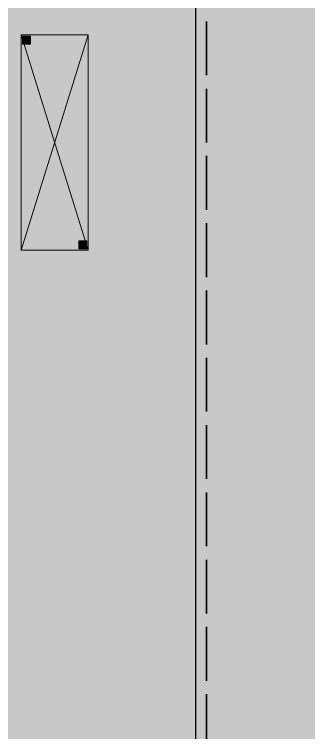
# Model space of a CAD drawing. Header units: millimetres. Extents: x 0 to 1189, y 0 to 841.
# Drawn here: x 657 to 678.9, y 184.1 to 237.5 of the extents above; entities that cross this region are included whole.
import ezdxf

# ---------------------------------------------------------------- set-up
doc = ezdxf.new("R2010")
doc.units = ezdxf.units.MM
doc.linetypes.add('IRAM-E-TRAZOS', pattern=[5, 4, -1])
for name, color, linetype, lineweight in [('A-EQUIPO-FINO', 8, 'CONTINUOUS', 13), ('A-EQUIPO-RELLENO', 9, 'CONTINUOUS', 13), ('A-RELLENO', 9, 'CONTINUOUS', 13), ('A-SECTOR', 1, 'CONTINUOUS', 25)]:
    doc.layers.add(name, color=color, linetype=linetype, lineweight=lineweight)
doc.layers.add('A-PASILLO', color=2, linetype='IRAM-E-TRAZOS', lineweight=35, true_color=0xd7a500)

msp = doc.modelspace()

# ---------------------------------------------------------------- hatches: boundary and pattern name
at = {"layer": 'A-EQUIPO-RELLENO', "true_color": 0xeeeeee}
h = msp.add_hatch(color=7, dxfattribs=at)
h.dxf.hatch_style = 1
h.paths.add_polyline_path([(657.5, 236), (657.5, 220), (662.5, 220), (662.5, 236)])
at = {"layer": 'A-EQUIPO-RELLENO', "true_color": 0x969ba0}
h = msp.add_hatch(color=7, dxfattribs=at)
h.dxf.hatch_style = 1
h.paths.add_polyline_path([(657.6, 235.9), (657.6, 235.3), (658.2, 235.3), (658.2, 235.9)])
h = msp.add_hatch(color=7, dxfattribs=at)
h.dxf.hatch_style = 1
h.paths.add_polyline_path([(661.8, 220.7), (661.8, 220.1), (662.4, 220.1), (662.4, 220.7)])
at = {"layer": 'A-RELLENO', "true_color": 0xe2e2e2}
h = msp.add_hatch(color=7, dxfattribs=at)
h.dxf.hatch_style = 1
h.paths.add_polyline_path([(670.5, 168), (700.5, 168), (700.5, 303), (670.5, 303)])
at = {"layer": 'A-RELLENO', "true_color": 0xc8e8c8}
h = msp.add_hatch(color=7, dxfattribs=at)
h.dxf.hatch_style = 1
h.paths.add_polyline_path([(535.5, 168), (670.5, 168), (670.5, 247.5), (535.5, 247.5)])

# ---------------------------------------------------------------- linework, layer by layer
at = {"layer": 'A-EQUIPO-FINO'}
for p, q in [((657.5, 236), (662.5, 220)), ((662.5, 236), (657.5, 220))]:
    msp.add_line(p, q, dxfattribs=at)
for points in [[(657.5, 236), (657.5, 220), (662.5, 220), (662.5, 236)], [(657.6, 235.9), (657.6, 235.3), (658.2, 235.3), (658.2, 235.9)], [(661.8, 220.7), (661.8, 220.1), (662.4, 220.1), (662.4, 220.7)]]:
    msp.add_lwpolyline(points, close=True, dxfattribs=at)
at = {"layer": 'A-PASILLO'}
msp.add_line((671.3, 168), (671.3, 303), dxfattribs=at)
at = {"layer": 'A-SECTOR'}
msp.add_lwpolyline([(535.5, 168), (670.5, 168), (670.5, 247.5), (535.5, 247.5)], close=True, dxfattribs=at)

doc.saveas('drawing.dxf')
